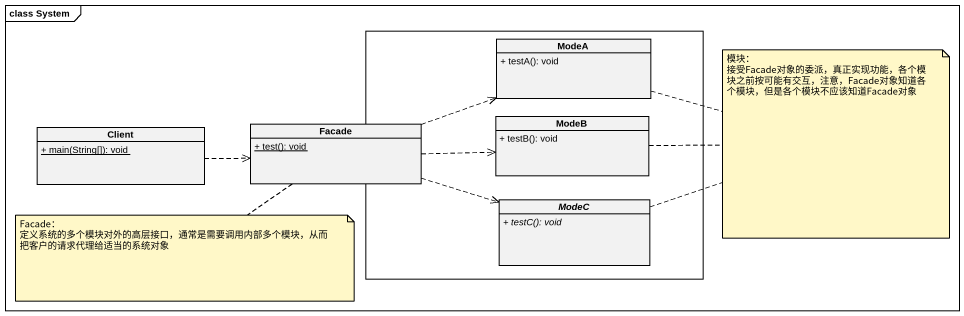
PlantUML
@startuml
mainframe class System
hide circle
hide empty members
skinparam classAttributeIconSize 0
rectangle " " as rectangle1 {
  class ModeA {
    + testA(): void
  }
  class ModeB {
    + testB(): void
  }
  abstract class ModeC {
    {abstract} + testC(): void
  }
}
class Facade {
  {static} + test(): void
}
class Client {
  {static} + main(String[]): void
}
Facade .right.> ModeA
Facade .right.> ModeB
Facade .right.> ModeC
Client .right.> Facade
note as N1
  模块：
  接受Facade对象的委派，真正实现功能，各个模块之前按可能有交互，注意，Facade对象知道各个模块，但是各个模块不应该知道Facade对象
end note
N1 .. ModeC
N1 .. ModeB
N1 .. ModeA
note bottom of Facade
  Facade：
  定义系统的多个模块对外的高层接口，通常是需要调用内部多个模块，从而把客户的请求代理给适当的系统对象
end note
@enduml
